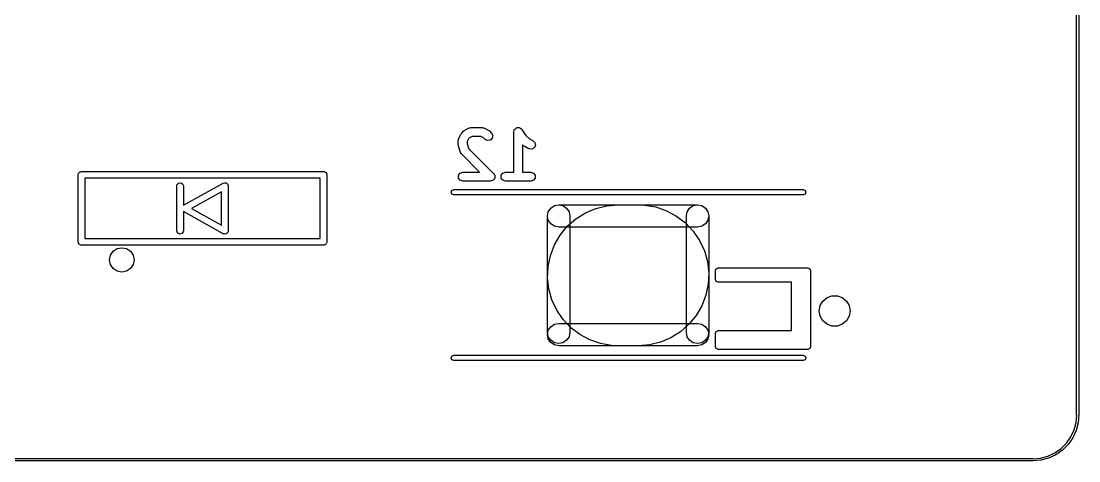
# Model space of a CAD drawing. Extents: x 62 to 223, y -188 to -37.
# Drawn here: x 199.65 to 223.26, y -143.27 to -133.45 of the extents above; entities that cross this region are included whole.
import ezdxf

# ---------------------------------------------------------------- set-up
doc = ezdxf.new("R2010")
doc.units = 0
doc.layers.add('BLACK', color=7, linetype='CONTINUOUS')

msp = doc.modelspace()

# ---------------------------------------------------------------- linework, layer by layer
at = {"layer": 'BLACK', "linetype": 'CONTINUOUS'}
for p, q in [((223.21, -142.245), (223.21, -49.9947)), ((223.26, -49.9947), (223.26, -142.245)), ((209.419, -136.068), (209.466, -135.973)), ((209.466, -135.973), (209.478, -135.961)), ((209.478, -135.961), (209.485, -135.947)), ((209.485, -135.947), (209.533, -135.899)), ((209.533, -135.899), (209.547, -135.892)), ((209.547, -135.892), (209.559, -135.88)), ((209.559, -135.88), (209.654, -135.833)), ((209.654, -135.833), (209.677, -135.829)), ((209.677, -135.829), (209.699, -135.822)), ((209.699, -135.822), (209.937, -135.822)), ((209.937, -135.822), (209.959, -135.829)), ((209.959, -135.829), (209.981, -135.833)), ((209.981, -135.833), (210.077, -135.88)), ((210.077, -135.88), (210.088, -135.892)), ((210.088, -135.892), (210.103, -135.899)), ((210.103, -135.899), (210.15, -135.947)), ((210.15, -135.947), (210.178, -136.002)), ((210.646, -135.918), (210.656, -135.891)), ((210.647, -135.92), (210.646, -135.918)), ((210.646, -135.922), (210.647, -135.92)), ((210.646, -136.822), (210.646, -135.922)), ((210.656, -135.891), (210.665, -135.863)), ((210.665, -135.863), (210.667, -135.862)), ((210.667, -135.862), (210.668, -135.86)), ((210.668, -135.86), (210.692, -135.844)), ((210.692, -135.844), (210.715, -135.827)), ((210.715, -135.827), (210.717, -135.827)), ((210.717, -135.827), (210.719, -135.826)), ((210.719, -135.826), (210.748, -135.827)), ((210.748, -135.827), (210.777, -135.827)), ((210.777, -135.827), (210.779, -135.828)), ((210.779, -135.828), (210.781, -135.828)), ((210.781, -135.828), (210.804, -135.846)), ((210.804, -135.846), (210.827, -135.863)), ((210.827, -135.863), (210.828, -135.865)), ((210.828, -135.865), (210.829, -135.867)), ((210.829, -135.867), (210.919, -136.001)), ((209.408, -136.113), (209.415, -136.091)), ((209.408, -136.208), (209.408, -136.113)), ((209.413, -136.223), (209.408, -136.208)), ((209.415, -136.091), (209.419, -136.068)), ((209.638, -136.077), (209.608, -136.136)), ((209.608, -136.136), (209.608, -136.192)), ((209.608, -136.192), (209.643, -136.297)), ((209.663, -136.052), (209.638, -136.077)), ((209.722, -136.022), (209.663, -136.052)), ((209.913, -136.022), (209.722, -136.022)), ((209.973, -136.052), (209.913, -136.022)), ((210.009, -136.088), (209.973, -136.052)), ((210.064, -136.116), (210.009, -136.088)), ((210.125, -136.106), (210.064, -136.116)), ((210.169, -136.063), (210.125, -136.106)), ((210.178, -136.002), (210.169, -136.063)), ((210.866, -136.231), (210.846, -136.211)), ((210.846, -136.211), (210.846, -136.822)), ((210.919, -136.001), (210.996, -136.078)), ((210.996, -136.078), (211.077, -136.118)), ((211.077, -136.118), (211.121, -136.162)), ((211.121, -136.162), (211.131, -136.223)), ((209.413, -136.239), (209.413, -136.223)), ((209.461, -136.382), (209.413, -136.239)), ((209.475, -136.401), (209.461, -136.382)), ((209.485, -136.421), (209.475, -136.401)), ((209.886, -136.822), (209.485, -136.421)), ((209.643, -136.297), (210.198, -136.851)), ((210.88, -136.238), (210.866, -136.231)), ((210.892, -136.25), (210.88, -136.238)), ((210.987, -136.297), (210.892, -136.25)), ((211.048, -136.306), (210.987, -136.297)), ((211.103, -136.278), (211.048, -136.306)), ((211.131, -136.223), (211.103, -136.278)), ((200.925, -136.88), (200.927, -136.87)), ((200.925, -138.38), (200.925, -136.88)), ((200.926, -136.867), (200.928, -136.864)), ((200.927, -136.87), (200.926, -136.867)), ((200.928, -136.864), (200.93, -136.854)), ((200.93, -136.854), (200.942, -136.839)), ((200.942, -136.839), (200.952, -136.823)), ((200.952, -136.823), (200.958, -136.82)), ((200.958, -136.82), (200.962, -136.815)), ((200.962, -136.815), (200.982, -136.812)), ((200.982, -136.812), (201, -136.805)), ((201, -136.805), (206.4, -136.805)), ((206.4, -136.805), (206.41, -136.807)), ((206.41, -136.807), (206.413, -136.806)), ((206.413, -136.806), (206.416, -136.808)), ((206.416, -136.808), (206.426, -136.81)), ((206.426, -136.81), (206.441, -136.822)), ((206.441, -136.822), (206.457, -136.832)), ((206.457, -136.832), (206.46, -136.838)), ((206.46, -136.838), (206.465, -136.843)), ((206.465, -136.843), (206.468, -136.862)), ((206.468, -136.862), (206.475, -136.88)), ((206.475, -136.88), (206.475, -138.38)), ((209.413, -136.891), (209.449, -136.841)), ((209.413, -136.953), (209.413, -136.891)), ((209.449, -136.841), (209.508, -136.822)), ((209.508, -136.822), (209.886, -136.822)), ((210.198, -136.851), (210.208, -136.872)), ((210.208, -136.872), (210.222, -136.891)), ((210.222, -136.891), (210.222, -136.899)), ((210.222, -136.899), (210.226, -136.906)), ((210.226, -136.906), (210.222, -136.93)), ((210.365, -136.891), (210.402, -136.841)), ((210.365, -136.953), (210.365, -136.891)), ((210.402, -136.841), (210.46, -136.822)), ((210.46, -136.822), (210.646, -136.822)), ((210.846, -136.822), (211.032, -136.822)), ((211.032, -136.822), (211.091, -136.841)), ((211.091, -136.841), (211.127, -136.891)), ((211.127, -136.891), (211.127, -136.953)), ((201.075, -136.955), (201.075, -138.305)), ((206.325, -136.955), (201.075, -136.955)), ((203.125, -137.13), (203.13, -137.104)), ((203.125, -138.13), (203.125, -137.13)), ((203.13, -137.104), (203.162, -137.065)), ((203.162, -137.065), (203.213, -137.056)), ((203.213, -137.056), (203.257, -137.082)), ((203.257, -137.082), (203.275, -137.13)), ((203.275, -137.558), (204.164, -137.064)), ((203.275, -137.13), (203.275, -137.558)), ((204.164, -137.064), (204.188, -137.056)), ((204.188, -137.056), (204.201, -137.058)), ((204.201, -137.058), (204.213, -137.056)), ((204.213, -137.056), (204.225, -137.063)), ((204.225, -137.063), (204.239, -137.066)), ((204.239, -137.066), (204.247, -137.075)), ((204.247, -137.075), (204.257, -137.082)), ((204.257, -137.082), (204.262, -137.095)), ((204.262, -137.095), (204.271, -137.106)), ((204.271, -137.106), (204.271, -137.118)), ((204.271, -137.118), (204.275, -137.13)), ((204.275, -137.13), (204.275, -138.13)), ((206.325, -138.305), (206.325, -136.955)), ((209.449, -137.003), (209.413, -136.953)), ((209.508, -137.022), (209.449, -137.003)), ((210.127, -137.022), (209.508, -137.022)), ((210.149, -137.015), (210.127, -137.022)), ((210.173, -137.011), (210.149, -137.015)), ((210.178, -137.005), (210.173, -137.011)), ((210.186, -137.003), (210.178, -137.005)), ((210.2, -136.984), (210.186, -137.003)), ((210.216, -136.967), (210.2, -136.984)), ((210.218, -136.96), (210.216, -136.967)), ((210.222, -136.953), (210.218, -136.96)), ((210.222, -136.93), (210.222, -136.953)), ((210.402, -137.003), (210.365, -136.953)), ((210.46, -137.022), (210.402, -137.003)), ((211.032, -137.022), (210.46, -137.022)), ((211.091, -137.003), (211.032, -137.022)), ((211.127, -136.953), (211.091, -137.003)), ((204.125, -137.257), (203.454, -137.63)), ((204.125, -138.003), (204.125, -137.257)), ((209.25, -137.27), (209.268, -137.228)), ((209.268, -137.312), (209.25, -137.27)), ((209.268, -137.228), (209.31, -137.21)), ((209.31, -137.33), (209.268, -137.312)), ((209.31, -137.21), (217.11, -137.21)), ((217.11, -137.33), (209.31, -137.33)), ((217.11, -137.21), (217.152, -137.228)), ((217.152, -137.312), (217.11, -137.33)), ((217.152, -137.228), (217.17, -137.27)), ((217.17, -137.27), (217.152, -137.312)), ((203.454, -137.63), (204.125, -138.003)), ((211.419, -137.704), (211.473, -137.623)), ((211.419, -137.704), (211.473, -137.623)), ((211.419, -137.704), (211.473, -137.623)), ((211.419, -137.704), (211.473, -137.623)), ((211.473, -137.623), (211.554, -137.569)), ((211.473, -137.623), (211.554, -137.569)), ((211.473, -137.623), (211.554, -137.569)), ((211.473, -137.623), (211.554, -137.569)), ((211.554, -137.569), (211.65, -137.55)), ((211.554, -137.569), (211.65, -137.55)), ((211.554, -137.569), (211.65, -137.55)), ((211.554, -137.569), (211.65, -137.55)), ((211.65, -137.55), (211.746, -137.569)), ((211.65, -137.55), (214.75, -137.55)), ((211.65, -137.55), (211.746, -137.569)), ((211.65, -137.55), (214.75, -137.55)), ((211.746, -137.569), (211.827, -137.623)), ((211.746, -137.569), (211.827, -137.623)), ((211.827, -137.623), (211.881, -137.704)), ((211.827, -137.623), (211.881, -137.704)), ((212.245, -137.729), (212.478, -137.631)), ((212.245, -137.729), (212.478, -137.631)), ((212.245, -137.729), (212.478, -137.631)), ((212.245, -137.729), (212.478, -137.631)), ((212.478, -137.631), (212.723, -137.57)), ((212.478, -137.631), (212.723, -137.57)), ((212.478, -137.631), (212.723, -137.57)), ((212.478, -137.631), (212.723, -137.57)), ((212.723, -137.57), (212.975, -137.55)), ((212.723, -137.57), (212.975, -137.55)), ((212.723, -137.57), (212.975, -137.55)), ((212.723, -137.57), (212.975, -137.55)), ((212.975, -137.55), (213.425, -137.55)), ((212.975, -137.55), (213.425, -137.55)), ((212.975, -137.55), (213.425, -137.55)), ((212.975, -137.55), (213.425, -137.55)), ((213.425, -137.55), (213.568, -137.556)), ((213.425, -137.55), (213.568, -137.556)), ((213.425, -137.55), (213.568, -137.556)), ((213.425, -137.55), (213.568, -137.556)), ((213.568, -137.556), (213.817, -137.599)), ((213.568, -137.556), (213.817, -137.599)), ((213.568, -137.556), (213.817, -137.599)), ((213.568, -137.556), (213.817, -137.599)), ((213.817, -137.599), (214.056, -137.682)), ((213.817, -137.599), (214.056, -137.682)), ((213.817, -137.599), (214.056, -137.682)), ((213.817, -137.599), (214.056, -137.682)), ((214.519, -137.704), (214.573, -137.623)), ((214.519, -137.704), (214.573, -137.623)), ((214.573, -137.623), (214.654, -137.569)), ((214.573, -137.623), (214.654, -137.569)), ((214.654, -137.569), (214.75, -137.55)), ((214.654, -137.569), (214.75, -137.55)), ((214.75, -137.55), (214.846, -137.569)), ((214.75, -137.55), (214.846, -137.569)), ((214.75, -137.55), (214.846, -137.569)), ((214.75, -137.55), (214.846, -137.569)), ((214.846, -137.569), (214.927, -137.623)), ((214.846, -137.569), (214.927, -137.623)), ((214.846, -137.569), (214.927, -137.623)), ((214.846, -137.569), (214.927, -137.623)), ((214.927, -137.623), (214.981, -137.704)), ((214.927, -137.623), (214.981, -137.704)), ((214.927, -137.623), (214.981, -137.704)), ((214.927, -137.623), (214.981, -137.704)), ((204.164, -138.196), (203.275, -137.702)), ((203.275, -137.702), (203.275, -138.13)), ((211.4, -137.8), (211.419, -137.704)), ((211.4, -137.8), (211.419, -137.704)), ((211.4, -137.8), (211.419, -137.704)), ((211.4, -137.8), (211.419, -137.704)), ((211.4, -140.4), (211.4, -137.8)), ((211.419, -137.896), (211.4, -137.8)), ((211.4, -140.4), (211.4, -137.8)), ((211.419, -137.896), (211.4, -137.8)), ((211.842, -138.031), (212.032, -137.864)), ((211.842, -138.031), (212.032, -137.864)), ((211.842, -138.031), (212.032, -137.864)), ((211.842, -138.031), (212.032, -137.864)), ((211.881, -137.704), (211.9, -137.8)), ((211.881, -137.704), (211.9, -137.8)), ((211.9, -137.8), (211.9, -140.4)), ((211.9, -137.8), (211.9, -140.4)), ((212.032, -137.864), (212.245, -137.729)), ((212.032, -137.864), (212.245, -137.729)), ((212.032, -137.864), (212.245, -137.729)), ((212.032, -137.864), (212.245, -137.729)), ((214.056, -137.682), (214.278, -137.801)), ((214.056, -137.682), (214.278, -137.801)), ((214.056, -137.682), (214.278, -137.801)), ((214.056, -137.682), (214.278, -137.801)), ((214.278, -137.801), (214.479, -137.955)), ((214.278, -137.801), (214.479, -137.955)), ((214.278, -137.801), (214.479, -137.955)), ((214.278, -137.801), (214.479, -137.955)), ((214.5, -137.8), (214.519, -137.704)), ((214.5, -137.8), (214.519, -137.704)), ((214.5, -140.4), (214.5, -137.8)), ((214.5, -140.4), (214.5, -137.8)), ((214.981, -137.704), (215, -137.8)), ((214.981, -137.704), (215, -137.8)), ((214.981, -137.704), (215, -137.8)), ((214.981, -137.704), (215, -137.8)), ((215, -137.8), (214.981, -137.896)), ((215, -137.8), (214.981, -137.896)), ((215, -137.8), (215, -140.4)), ((215, -137.8), (215, -140.4)), ((211.473, -137.977), (211.419, -137.896)), ((211.473, -137.977), (211.419, -137.896)), ((211.554, -138.031), (211.473, -137.977)), ((211.554, -138.031), (211.473, -137.977)), ((211.65, -138.05), (211.554, -138.031)), ((211.65, -138.05), (211.554, -138.031)), ((214.75, -138.05), (211.65, -138.05)), ((214.75, -138.05), (211.65, -138.05)), ((211.682, -138.226), (211.842, -138.031)), ((211.682, -138.226), (211.842, -138.031)), ((211.682, -138.226), (211.842, -138.031)), ((211.682, -138.226), (211.842, -138.031)), ((214.479, -137.955), (214.652, -138.138)), ((214.479, -137.955), (214.652, -138.138)), ((214.479, -137.955), (214.652, -138.138)), ((214.479, -137.955), (214.652, -138.138)), ((214.846, -138.031), (214.75, -138.05)), ((214.846, -138.031), (214.75, -138.05)), ((214.927, -137.977), (214.846, -138.031)), ((214.927, -137.977), (214.846, -138.031)), ((214.981, -137.896), (214.927, -137.977)), ((214.981, -137.896), (214.927, -137.977)), ((201.075, -138.305), (206.325, -138.305)), ((203.143, -138.178), (203.125, -138.13)), ((203.187, -138.204), (203.143, -138.178)), ((203.237, -138.195), (203.187, -138.204)), ((203.27, -138.156), (203.237, -138.195)), ((203.275, -138.13), (203.27, -138.156)), ((204.176, -138.198), (204.164, -138.196)), ((204.187, -138.204), (204.176, -138.198)), ((204.201, -138.201), (204.187, -138.204)), ((204.214, -138.204), (204.201, -138.201)), ((204.225, -138.197), (204.214, -138.204)), ((204.237, -138.195), (204.225, -138.197)), ((204.246, -138.184), (204.237, -138.195)), ((204.258, -138.177), (204.246, -138.184)), ((204.262, -138.165), (204.258, -138.177)), ((204.27, -138.156), (204.262, -138.165)), ((204.275, -138.13), (204.27, -138.156)), ((211.555, -138.444), (211.682, -138.226)), ((211.555, -138.444), (211.682, -138.226)), ((211.555, -138.444), (211.682, -138.226)), ((211.555, -138.444), (211.682, -138.226)), ((214.652, -138.138), (214.794, -138.347)), ((214.652, -138.138), (214.794, -138.347)), ((214.652, -138.138), (214.794, -138.347)), ((214.652, -138.138), (214.794, -138.347)), ((200.932, -138.398), (200.925, -138.38)), ((200.935, -138.417), (200.932, -138.398)), ((200.94, -138.422), (200.935, -138.417)), ((200.943, -138.428), (200.94, -138.422)), ((200.959, -138.438), (200.943, -138.428)), ((200.974, -138.45), (200.959, -138.438)), ((200.984, -138.452), (200.974, -138.45)), ((200.987, -138.454), (200.984, -138.452)), ((200.99, -138.453), (200.987, -138.454)), ((201, -138.455), (200.99, -138.453)), ((206.4, -138.455), (201, -138.455)), ((201.708, -138.588), (201.796, -138.529)), ((201.796, -138.529), (201.9, -138.508)), ((201.9, -138.508), (202.004, -138.529)), ((202.004, -138.529), (202.092, -138.588)), ((206.418, -138.448), (206.4, -138.455)), ((206.438, -138.445), (206.418, -138.448)), ((206.442, -138.44), (206.438, -138.445)), ((206.448, -138.437), (206.442, -138.44)), ((206.458, -138.421), (206.448, -138.437)), ((206.47, -138.406), (206.458, -138.421)), ((206.472, -138.396), (206.47, -138.406)), ((206.474, -138.393), (206.472, -138.396)), ((206.475, -138.38), (206.473, -138.39)), ((206.473, -138.39), (206.474, -138.393)), ((211.464, -138.68), (211.555, -138.444)), ((211.464, -138.68), (211.555, -138.444)), ((211.464, -138.68), (211.555, -138.444)), ((211.464, -138.68), (211.555, -138.444)), ((214.794, -138.347), (214.901, -138.576)), ((214.794, -138.347), (214.901, -138.576)), ((214.794, -138.347), (214.901, -138.576)), ((214.794, -138.347), (214.901, -138.576)), ((201.628, -138.78), (201.649, -138.676)), ((201.649, -138.884), (201.628, -138.78)), ((201.649, -138.676), (201.708, -138.588)), ((202.092, -138.588), (202.151, -138.676)), ((202.151, -138.676), (202.172, -138.78)), ((202.172, -138.78), (202.151, -138.884)), ((211.412, -138.928), (211.464, -138.68)), ((211.412, -138.928), (211.464, -138.68)), ((211.412, -138.928), (211.464, -138.68)), ((211.412, -138.928), (211.464, -138.68)), ((214.901, -138.576), (214.97, -138.819)), ((214.901, -138.576), (214.97, -138.819)), ((214.901, -138.576), (214.97, -138.819)), ((214.901, -138.576), (214.97, -138.819)), ((201.708, -138.972), (201.649, -138.884)), ((201.796, -139.031), (201.708, -138.972)), ((201.9, -139.052), (201.796, -139.031)), ((202.004, -139.031), (201.9, -139.052)), ((202.092, -138.972), (202.004, -139.031)), ((202.151, -138.884), (202.092, -138.972)), ((211.401, -139.18), (211.412, -138.928)), ((211.401, -139.18), (211.412, -138.928)), ((211.401, -139.18), (211.412, -138.928)), ((211.401, -139.18), (211.412, -138.928)), ((214.97, -138.819), (214.999, -139.07)), ((214.97, -138.819), (214.999, -139.07)), ((214.97, -138.819), (214.999, -139.07)), ((214.97, -138.819), (214.999, -139.07)), ((215.15, -139.02), (215.168, -138.978)), ((215.15, -139.22), (215.15, -139.02)), ((215.168, -138.978), (215.21, -138.96)), ((215.21, -138.96), (217.21, -138.96)), ((217.21, -138.96), (217.252, -138.978)), ((217.252, -138.978), (217.27, -139.02)), ((217.27, -139.02), (217.27, -140.72)), ((211.43, -139.431), (211.401, -139.18)), ((211.43, -139.431), (211.401, -139.18)), ((211.43, -139.431), (211.401, -139.18)), ((211.43, -139.431), (211.401, -139.18)), ((214.999, -139.07), (214.988, -139.322)), ((214.999, -139.07), (214.988, -139.322)), ((214.999, -139.07), (214.988, -139.322)), ((214.999, -139.07), (214.988, -139.322)), ((215.168, -139.262), (215.15, -139.22)), ((215.21, -139.28), (215.168, -139.262)), ((216.85, -139.28), (215.21, -139.28)), ((216.85, -140.36), (216.85, -139.28)), ((211.499, -139.674), (211.43, -139.431)), ((211.499, -139.674), (211.43, -139.431)), ((211.499, -139.674), (211.43, -139.431)), ((211.499, -139.674), (211.43, -139.431)), ((214.988, -139.322), (214.936, -139.57)), ((214.988, -139.322), (214.936, -139.57)), ((214.988, -139.322), (214.936, -139.57)), ((214.988, -139.322), (214.936, -139.57)), ((211.606, -139.903), (211.499, -139.674)), ((211.606, -139.903), (211.499, -139.674)), ((211.606, -139.903), (211.499, -139.674)), ((211.606, -139.903), (211.499, -139.674)), ((214.936, -139.57), (214.845, -139.806)), ((214.936, -139.57), (214.845, -139.806)), ((214.936, -139.57), (214.845, -139.806)), ((214.936, -139.57), (214.845, -139.806)), ((217.488, -139.803), (217.547, -139.7)), ((217.547, -139.7), (217.639, -139.623)), ((217.639, -139.623), (217.75, -139.582)), ((217.75, -139.582), (217.87, -139.582)), ((217.87, -139.582), (217.981, -139.623)), ((217.981, -139.623), (218.073, -139.7)), ((218.073, -139.7), (218.132, -139.803)), ((211.748, -140.112), (211.606, -139.903)), ((211.748, -140.112), (211.606, -139.903)), ((211.748, -140.112), (211.606, -139.903)), ((211.748, -140.112), (211.606, -139.903)), ((214.845, -139.806), (214.718, -140.024)), ((214.845, -139.806), (214.718, -140.024)), ((214.845, -139.806), (214.718, -140.024)), ((214.845, -139.806), (214.718, -140.024)), ((217.467, -139.92), (217.488, -139.803)), ((217.488, -140.037), (217.467, -139.92)), ((218.132, -139.803), (218.153, -139.92)), ((218.153, -139.92), (218.132, -140.037)), ((211.473, -140.273), (211.554, -140.219)), ((211.473, -140.273), (211.554, -140.219)), ((211.554, -140.219), (211.65, -140.2)), ((211.554, -140.219), (211.65, -140.2)), ((211.65, -140.2), (214.75, -140.2)), ((211.65, -140.2), (214.75, -140.2)), ((211.921, -140.295), (211.748, -140.112)), ((211.921, -140.295), (211.748, -140.112)), ((211.921, -140.295), (211.748, -140.112)), ((211.921, -140.295), (211.748, -140.112)), ((214.558, -140.219), (214.368, -140.386)), ((214.558, -140.219), (214.368, -140.386)), ((214.558, -140.219), (214.368, -140.386)), ((214.558, -140.219), (214.368, -140.386)), ((214.718, -140.024), (214.558, -140.219)), ((214.718, -140.024), (214.558, -140.219)), ((214.718, -140.024), (214.558, -140.219)), ((214.718, -140.024), (214.558, -140.219)), ((214.75, -140.2), (214.846, -140.219)), ((214.75, -140.2), (214.846, -140.219)), ((214.846, -140.219), (214.927, -140.273)), ((214.846, -140.219), (214.927, -140.273)), ((217.547, -140.14), (217.488, -140.037)), ((217.639, -140.217), (217.547, -140.14)), ((217.75, -140.258), (217.639, -140.217)), ((217.981, -140.217), (217.87, -140.258)), ((218.073, -140.14), (217.981, -140.217)), ((218.132, -140.037), (218.073, -140.14)), ((211.4, -140.45), (211.419, -140.354)), ((211.4, -140.45), (211.419, -140.354)), ((211.419, -140.496), (211.4, -140.4)), ((211.419, -140.496), (211.4, -140.4)), ((211.419, -140.546), (211.4, -140.45)), ((211.419, -140.546), (211.4, -140.45)), ((211.419, -140.354), (211.473, -140.273)), ((211.419, -140.354), (211.473, -140.273)), ((211.9, -140.4), (211.881, -140.496)), ((211.9, -140.4), (211.881, -140.496)), ((212.122, -140.449), (211.921, -140.295)), ((212.122, -140.449), (211.921, -140.295)), ((212.122, -140.449), (211.921, -140.295)), ((212.122, -140.449), (211.921, -140.295)), ((212.344, -140.568), (212.122, -140.449)), ((212.344, -140.568), (212.122, -140.449)), ((212.344, -140.568), (212.122, -140.449)), ((212.344, -140.568), (212.122, -140.449)), ((214.368, -140.386), (214.155, -140.521)), ((214.368, -140.386), (214.155, -140.521)), ((214.368, -140.386), (214.155, -140.521)), ((214.368, -140.386), (214.155, -140.521)), ((214.519, -140.496), (214.5, -140.4)), ((214.519, -140.496), (214.5, -140.4)), ((214.927, -140.273), (214.981, -140.354)), ((214.927, -140.273), (214.981, -140.354)), ((214.981, -140.354), (215, -140.45)), ((214.981, -140.354), (215, -140.45)), ((215, -140.4), (214.981, -140.496)), ((215, -140.4), (214.981, -140.496)), ((215, -140.45), (214.981, -140.546)), ((215, -140.45), (214.981, -140.546)), ((215.15, -140.42), (215.168, -140.378)), ((215.15, -140.72), (215.15, -140.42)), ((215.168, -140.378), (215.21, -140.36)), ((215.21, -140.36), (216.85, -140.36)), ((217.87, -140.258), (217.75, -140.258)), ((211.473, -140.577), (211.419, -140.496)), ((211.473, -140.577), (211.419, -140.496)), ((211.473, -140.627), (211.419, -140.546)), ((211.473, -140.627), (211.419, -140.546)), ((211.554, -140.631), (211.473, -140.577)), ((211.554, -140.631), (211.473, -140.577)), ((211.554, -140.681), (211.473, -140.627)), ((211.554, -140.681), (211.473, -140.627)), ((211.65, -140.65), (211.554, -140.631)), ((211.65, -140.65), (211.554, -140.631)), ((211.65, -140.7), (211.554, -140.681)), ((211.65, -140.7), (211.554, -140.681)), ((211.746, -140.631), (211.65, -140.65)), ((211.746, -140.631), (211.65, -140.65)), ((214.75, -140.7), (211.65, -140.7)), ((214.75, -140.7), (211.65, -140.7)), ((211.827, -140.577), (211.746, -140.631)), ((211.827, -140.577), (211.746, -140.631)), ((211.881, -140.496), (211.827, -140.577)), ((211.881, -140.496), (211.827, -140.577)), ((212.583, -140.651), (212.344, -140.568)), ((212.583, -140.651), (212.344, -140.568)), ((212.583, -140.651), (212.344, -140.568)), ((212.583, -140.651), (212.344, -140.568)), ((212.832, -140.694), (212.583, -140.651)), ((212.832, -140.694), (212.583, -140.651)), ((212.832, -140.694), (212.583, -140.651)), ((212.832, -140.694), (212.583, -140.651)), ((212.975, -140.7), (212.832, -140.694)), ((212.975, -140.7), (212.832, -140.694)), ((212.975, -140.7), (212.832, -140.694)), ((212.975, -140.7), (212.832, -140.694)), ((213.425, -140.7), (212.975, -140.7)), ((213.425, -140.7), (212.975, -140.7)), ((213.425, -140.7), (212.975, -140.7)), ((213.425, -140.7), (212.975, -140.7)), ((213.677, -140.68), (213.425, -140.7)), ((213.677, -140.68), (213.425, -140.7)), ((213.677, -140.68), (213.425, -140.7)), ((213.677, -140.68), (213.425, -140.7)), ((213.922, -140.619), (213.677, -140.68)), ((213.922, -140.619), (213.677, -140.68)), ((213.922, -140.619), (213.677, -140.68)), ((213.922, -140.619), (213.677, -140.68)), ((214.155, -140.521), (213.922, -140.619)), ((214.155, -140.521), (213.922, -140.619)), ((214.155, -140.521), (213.922, -140.619)), ((214.155, -140.521), (213.922, -140.619)), ((214.573, -140.577), (214.519, -140.496)), ((214.573, -140.577), (214.519, -140.496)), ((214.654, -140.631), (214.573, -140.577)), ((214.654, -140.631), (214.573, -140.577)), ((214.75, -140.65), (214.654, -140.631)), ((214.75, -140.65), (214.654, -140.631)), ((214.846, -140.631), (214.75, -140.65)), ((214.846, -140.631), (214.75, -140.65)), ((214.846, -140.681), (214.75, -140.7)), ((214.846, -140.681), (214.75, -140.7)), ((214.927, -140.577), (214.846, -140.631)), ((214.927, -140.577), (214.846, -140.631)), ((214.927, -140.627), (214.846, -140.681)), ((214.927, -140.627), (214.846, -140.681)), ((214.981, -140.496), (214.927, -140.577)), ((214.981, -140.496), (214.927, -140.577)), ((214.981, -140.546), (214.927, -140.627)), ((214.981, -140.546), (214.927, -140.627)), ((209.25, -140.97), (209.268, -140.928)), ((209.268, -140.928), (209.31, -140.91)), ((209.31, -140.91), (217.11, -140.91)), ((215.168, -140.762), (215.15, -140.72)), ((215.21, -140.78), (215.168, -140.762)), ((217.21, -140.78), (215.21, -140.78)), ((217.11, -140.91), (217.152, -140.928)), ((217.152, -140.928), (217.17, -140.97)), ((217.252, -140.762), (217.21, -140.78)), ((217.27, -140.72), (217.252, -140.762)), ((209.268, -141.012), (209.25, -140.97)), ((209.31, -141.03), (209.268, -141.012)), ((217.11, -141.03), (209.31, -141.03)), ((217.152, -141.012), (217.11, -141.03)), ((217.17, -140.97), (217.152, -141.012)), ((223.199, -142.415), (223.213, -142.252)), ((223.213, -142.252), (223.21, -142.245)), ((223.26, -142.245), (223.244, -142.423)), ((223.083, -142.734), (223.155, -142.579)), ((223.155, -142.579), (223.199, -142.415)), ((223.244, -142.423), (223.198, -142.595)), ((222.985, -142.874), (223.083, -142.734)), ((223.123, -142.757), (223.02, -142.904)), ((223.198, -142.595), (223.123, -142.757)), ((222.724, -143.092), (222.864, -142.994)), ((222.894, -143.03), (222.747, -143.132)), ((222.864, -142.994), (222.985, -142.874)), ((223.02, -142.904), (222.894, -143.03)), ((176.246, -143.22), (222.235, -143.22)), ((222.235, -143.27), (176.246, -143.27)), ((222.235, -143.22), (222.242, -143.223)), ((222.413, -143.254), (222.235, -143.27)), ((222.235, -143.27), (222.235, -143.27)), ((222.242, -143.223), (222.405, -143.209)), ((222.405, -143.209), (222.57, -143.164)), ((222.586, -143.208), (222.413, -143.254)), ((222.57, -143.164), (222.724, -143.092)), ((222.747, -143.132), (222.586, -143.208))]:
    msp.add_line(p, q, dxfattribs=at)

doc.saveas('drawing.dxf')
